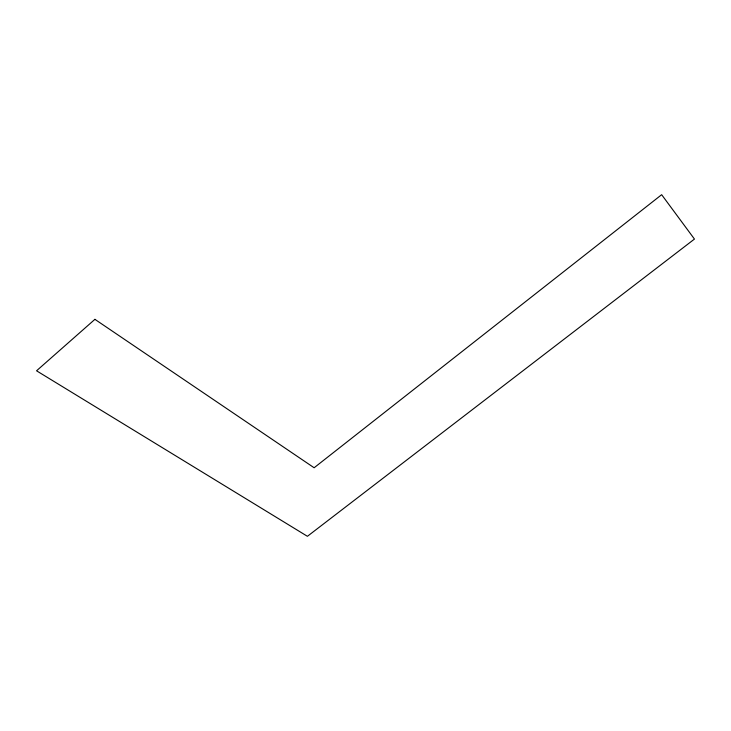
<?xml version="1.0" encoding="UTF-8"?>
<svg xmlns="http://www.w3.org/2000/svg" width="731" height="731" viewBox="0 0 731 731"><rect width="100%" height="100%" fill="white"/><g stroke="black" fill="none" stroke-linecap="round" stroke-linejoin="round"><path stroke-width="1.1" d="M94.92 319.337L36.55 370.791L307.413 536.307L694.45 239.074L661.656 194.693L314.129 467.758L94.92 319.337"/></g></svg>
